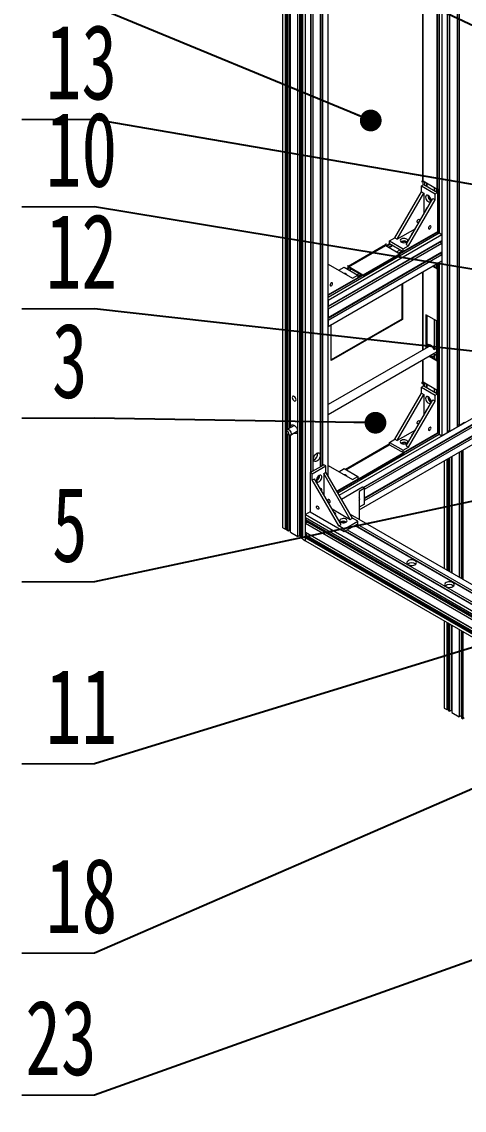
# Model space of a CAD drawing. Header units: millimetres. Extents: x 2 to 8402, y 4 to 5944.
# Drawn here: x 3180 to 3593, y 1640 to 2655 of the extents above; entities that cross this region are included whole.
import ezdxf

# ---------------------------------------------------------------- set-up
doc = ezdxf.new("R2010")
doc.units = ezdxf.units.MM
doc.header["$LTSCALE"] = 20
doc.layers.add('A-TITLEBLOCK', color=7, linetype='Continuous', lineweight=15)
doc.styles.add('SLDTEXTSTYLE1', font='TXT', dxfattribs={"width": 0.7})
doc.dimstyles.new('SLDDIMSTYLE1', dxfattribs={"dimtxt": 0.18, "dimasz": 20.32, "dimexe": 0, "dimexo": 0.0625, "dimgap": 0, "dimtad": 0, "dimtih": 1, "dimtoh": 1, "dimdec": 0, "dimrnd": 1e-09, "dimzin": 0, "dimdsep": 46, "dimtxsty": 'Standard', "dimblk1": 'DOT', "dimblk2": 'DOT', "dimsah": 1, "dimcen": 0.09, "dimadec": 0, "dimazin": 0, "dimtfac": 20.32, "dimtdec": 0, "dimtofl": 0, "dimtmove": 0, "dimatfit": 3, "dimldrblk": 'DOT', "dimfxl": 0, "dimfrac": 2, "dimtolj": 1, "dimtzin": 0, "dimarcsym": 0})

# ---------------------------------------------------------------- blocks, each defined once
blk = doc.blocks.new('SW_NOTE_9')
at = {"layer": 'A-TITLEBLOCK', "color": 0}
for p, q in [((-67.9, 0), (0, 0)), ((0, 0), (-67.9, 0)), ((-67.9, 0), (0, 0)), ((0, 0), (-67.9, 0)), ((-67.9, 0), (0, 0)), ((0, 0), (-67.9, 0))]:
    blk.add_line(p, q, dxfattribs=at)
at = {"layer": 'A-TITLEBLOCK', "color": 0, "insert": (-12.2, 88.7), "char_height": 70, "attachment_point": 2, "style": 'SLDTEXTSTYLE1'}
blk.add_mtext('10', dxfattribs=at)
blk = doc.blocks.new('_DOT')
at = {"color": 0, "linetype": 'ByBlock', "lineweight": -2}
blk.add_line((-0.5, 0), (-1, 0), dxfattribs=at)
at = {"color": 0, "linetype": 'ByBlock', "const_width": 0.5}
blk.add_lwpolyline([(-0.25, 0, 1), (0.25, 0, 1)], format="xyb", close=True, dxfattribs=at)
blk = doc.blocks.new('SW_NOTE_12')
at = {"layer": 'A-TITLEBLOCK', "color": 0}
for p, q in [((-67.9, 0), (0, 0)), ((0, 0), (-67.9, 0)), ((-67.9, 0), (0, 0)), ((0, 0), (-67.9, 0)), ((-67.9, 0), (0, 0)), ((0, 0), (-67.9, 0))]:
    blk.add_line(p, q, dxfattribs=at)
at = {"layer": 'A-TITLEBLOCK', "color": 0, "insert": (-12.1, 88.7), "char_height": 70, "attachment_point": 2, "style": 'SLDTEXTSTYLE1'}
blk.add_mtext('18', dxfattribs=at)
blk = doc.blocks.new('SW_NOTE_13')
at = {"layer": 'A-TITLEBLOCK', "color": 0}
for p, q in [((-67.9, 0), (0, 0)), ((0, 0), (-67.9, 0)), ((-67.9, 0), (0, 0)), ((0, 0), (-67.9, 0)), ((-67.9, 0), (0, 0)), ((0, 0), (-67.9, 0))]:
    blk.add_line(p, q, dxfattribs=at)
at = {"layer": 'A-TITLEBLOCK', "color": 0, "insert": (-23.1, 88.7), "char_height": 70, "attachment_point": 2, "style": 'SLDTEXTSTYLE1'}
blk.add_mtext('5', dxfattribs=at)
blk = doc.blocks.new('SW_NOTE_14')
at = {"layer": 'A-TITLEBLOCK', "color": 0}
for p, q in [((-67.9, 0), (0, 0)), ((0, 0), (-67.9, 0)), ((-67.9, 0), (0, 0)), ((0, 0), (-67.9, 0)), ((-67.9, 0), (0, 0)), ((0, 0), (-67.9, 0))]:
    blk.add_line(p, q, dxfattribs=at)
at = {"layer": 'A-TITLEBLOCK', "color": 0, "insert": (-12.2, 88.7), "char_height": 70, "attachment_point": 2, "style": 'SLDTEXTSTYLE1'}
blk.add_mtext('11', dxfattribs=at)
blk = doc.blocks.new('SW_NOTE_15')
at = {"layer": 'A-TITLEBLOCK', "color": 0}
for p, q in [((-67.9, 0), (0, 0)), ((0, 0), (-67.9, 0)), ((-67.9, 0), (0, 0)), ((0, 0), (-67.9, 0)), ((-67.9, 0), (0, 0)), ((0, 0), (-67.9, 0))]:
    blk.add_line(p, q, dxfattribs=at)
at = {"layer": 'A-TITLEBLOCK', "color": 0, "insert": (-12.2, 88.7), "char_height": 70, "attachment_point": 2, "style": 'SLDTEXTSTYLE1'}
blk.add_mtext('12', dxfattribs=at)
blk = doc.blocks.new('SW_NOTE_16')
at = {"layer": 'A-TITLEBLOCK', "color": 0}
for p, q in [((-67.9, 0), (0, 0)), ((0, 0), (-67.9, 0)), ((-67.9, 0), (0, 0)), ((0, 0), (-67.9, 0)), ((-67.9, 0), (0, 0)), ((0, 0), (-67.9, 0))]:
    blk.add_line(p, q, dxfattribs=at)
at = {"layer": 'A-TITLEBLOCK', "color": 0, "insert": (-23.1, 88.7), "char_height": 70, "attachment_point": 2, "style": 'SLDTEXTSTYLE1'}
blk.add_mtext('3', dxfattribs=at)
blk = doc.blocks.new('SW_NOTE_18')
at = {"layer": 'A-TITLEBLOCK', "color": 0}
for p, q in [((-67.9, 0), (0, 0)), ((0, 0), (-67.9, 0)), ((-67.9, 0), (0, 0)), ((0, 0), (-67.9, 0)), ((-67.9, 0), (0, 0)), ((0, 0), (-67.9, 0))]:
    blk.add_line(p, q, dxfattribs=at)
at = {"layer": 'A-TITLEBLOCK', "color": 0, "insert": (-12.2, 88.7), "char_height": 70, "attachment_point": 2, "style": 'SLDTEXTSTYLE1'}
blk.add_mtext('13', dxfattribs=at)
blk = doc.blocks.new('SW_NOTE_23')
at = {"color": 0, "linetype": 'Continuous', "lineweight": 0}
for p, q in [((-67.9, 0), (0, 0)), ((0, 0), (-67.9, 0)), ((-67.9, 0), (0, 0)), ((0, 0), (-67.9, 0)), ((-67.9, 0), (0, 0)), ((0, 0), (-67.9, 0))]:
    blk.add_line(p, q, dxfattribs=at)
at = {"color": 0, "linetype": 'Continuous', "lineweight": 0, "insert": (-64.7, 88.7), "char_height": 70, "attachment_point": 1, "style": 'SLDTEXTSTYLE1'}
blk.add_mtext('23', dxfattribs=at)

msp = doc.modelspace()

# ---------------------------------------------------------------- linework, layer by layer
at = {"color": 7, "linetype": 'Continuous', "lineweight": 15}
for p, q in [((3423.566, 2182.932), (3423.566, 3016.62)), ((3426.041, 2181.504), (3426.041, 3015.192)), ((3427.101, 2182.116), (3427.101, 3015.804)), ((3437.708, 2174.768), (3437.708, 3008.456)), ((3439.476, 2175.789), (3439.476, 3009.477)), ((3439.829, 2173.544), (3439.829, 3007.232)), ((3440.89, 2172.931), (3440.89, 3006.619)), ((3442.304, 2172.115), (3442.304, 3005.803)), ((3444.779, 2170.686), (3444.779, 3004.374)), ((3465.992, 2231.109), (3465.992, 2958.647)), ((3449.729, 2234.784), (3449.729, 2945.175)), ((3450.082, 2234.988), (3450.082, 2944.971)), ((3451.85, 2236.009), (3451.85, 2944.767)), ((3458.921, 2240.091), (3458.921, 2948.849)), ((3459.275, 2240.295), (3459.275, 2949.053)), ((3461.042, 2241.315), (3461.042, 2950.073)), ((3569.583, 2907.83), (3569.583, 2457.892)), ((3572.058, 2906.401), (3572.058, 2268.659)), ((3577.008, 2903.544), (3577.008, 2271.516)), ((3586.2, 2824.314), (3586.2, 2276.823)), ((3586.554, 2824.518), (3586.554, 2279.068)), ((3588.322, 2825.538), (3588.322, 2278.048)), ((3577.361, 2819.62), (3577.361, 2273.762)), ((3579.129, 2820.232), (3579.129, 2272.741)), ((3567.745, 2498.719), (3567.745, 2807.372)), ((3568.31, 2499.046), (3568.31, 2807.698)), ((3427.455, 2274.311), (3427.455, 2739.106)), ((3428.516, 2274.992), (3428.516, 2738.182)), ((3430.283, 2276.013), (3430.283, 2737.489)), ((3430.637, 2276.217), (3430.637, 2737.581)), ((3476.246, 2213.348), (3976.523, 2502.152)), ((3552.966, 2501.78), (3555.088, 2503.005)), ((3552.966, 2501.78), (3565.694, 2494.432)), ((3552.966, 2496.064), (3552.966, 2501.78)), ((3553.823, 2506.357), (3553.249, 2506.026)), ((3553.815, 2506.353), (3553.249, 2506.026)), ((3553.249, 2505.373), (3554.734, 2506.23)), ((3553.249, 2506.026), (3553.249, 2505.373)), ((3553.32, 2506.067), (3553.32, 2506.067)), ((3554.734, 2506.23), (3554.514, 2506.357)), ((3554.522, 2506.353), (3567.745, 2498.719)), ((3554.734, 2502.801), (3554.734, 2506.23)), ((3554.734, 2506.23), (3554.734, 2506.23)), ((3555.088, 2503.005), (3567.816, 2495.657)), ((3555.795, 2505.618), (3555.795, 2502.597)), ((3557.562, 2504.597), (3557.562, 2501.576)), ((3557.916, 2504.393), (3557.916, 2501.372)), ((3564.987, 2500.311), (3564.987, 2497.29)), ((3566.755, 2499.291), (3566.755, 2496.269)), ((3567.108, 2499.087), (3567.108, 2496.065)), ((3568.31, 2499.046), (3567.745, 2498.719)), ((3568.169, 2498.964), (3568.169, 2457.076)), ((3498.519, 2220.49), (3976.523, 2496.436)), ((3498.873, 2220.286), (3974.755, 2495.007)), ((3528.218, 2453.198), (3552.966, 2496.064)), ((3530.339, 2451.974), (3555.088, 2494.84)), ((3538.824, 2447.075), (3563.573, 2489.941)), ((3540.945, 2445.851), (3565.694, 2488.717)), ((3552.966, 2496.064), (3555.088, 2494.84)), ((3555.088, 2494.84), (3555.088, 2475.244)), ((3563.573, 2489.941), (3565.694, 2488.717)), ((3565.694, 2494.432), (3567.816, 2495.657)), ((3565.694, 2488.717), (3565.694, 2494.432)), ((3567.816, 2495.657), (3567.816, 2458.913)), ((3499.933, 2218.857), (3947.532, 2477.25)), ((3494.984, 2199.669), (3961.675, 2469.084)), ((3499.933, 2210.691), (3947.532, 2469.085)), ((3499.933, 2210.283), (3947.532, 2468.676)), ((3499.933, 2208.242), (3948.239, 2467.043)), ((3465.992, 2398.09), (3569.583, 2457.892)), ((3547.308, 2461.77), (3530.339, 2451.974)), ((3532.955, 2438.38), (3568.169, 2458.709)), ((3567.816, 2458.913), (3535.996, 2440.543)), ((3568.169, 2458.709), (3567.816, 2458.913)), ((3568.169, 2457.076), (3568.169, 2458.709)), ((3569.583, 2457.892), (3572.058, 2456.463)), ((3465.992, 2395.233), (3572.058, 2456.463)), ((3465.992, 2389.517), (3572.058, 2450.748)), ((3465.992, 2389.108), (3570.29, 2449.319)), ((3465.992, 2387.067), (3572.058, 2448.298)), ((3519.379, 2446.708), (3484.73, 2426.706)), ((3519.944, 2447.687), (3519.379, 2447.361)), ((3519.379, 2447.361), (3519.379, 2446.708)), ((3519.944, 2445.973), (3519.944, 2447.687)), ((3519.945, 2445.973), (3523.268, 2447.891)), ((3520.652, 2445.564), (3523.975, 2447.483)), ((3523.268, 2450.341), (3528.218, 2453.198)), ((3523.268, 2450.341), (3535.996, 2442.993)), ((3523.268, 2447.891), (3523.268, 2450.341)), ((3523.268, 2447.891), (3535.996, 2440.543)), ((3528.218, 2453.198), (3530.339, 2451.974)), ((3534.228, 2449.728), (3533.919, 2449.524)), ((3534.935, 2449.32), (3534.642, 2449.116)), ((3538.824, 2447.075), (3540.945, 2445.851)), ((3570.29, 2449.727), (3570.29, 2449.319)), ((3570.29, 2449.319), (3572.058, 2448.298)), ((3572.058, 2456.463), (3572.058, 2450.748)), ((3572.058, 2448.298), (3572.058, 2440.133)), ((3465.992, 2378.902), (3572.058, 2440.133)), ((3465.992, 2378.493), (3570.29, 2438.704)), ((3465.992, 2376.452), (3572.058, 2437.683)), ((3485.084, 2426.093), (3519.732, 2446.095)), ((3532.955, 2438.462), (3498.307, 2418.46)), ((3532.955, 2437.809), (3498.307, 2417.807)), ((3519.732, 2446.095), (3532.955, 2438.462)), ((3522.42, 2444.544), (3525.743, 2446.462)), ((3522.773, 2444.34), (3526.096, 2446.258)), ((3529.844, 2440.258), (3533.167, 2442.176)), ((3531.612, 2439.237), (3534.935, 2441.156)), ((3531.965, 2439.033), (3535.289, 2440.952)), ((3532.955, 2437.809), (3532.955, 2438.462)), ((3535.996, 2442.993), (3540.945, 2445.851)), ((3535.996, 2440.543), (3535.996, 2442.993)), ((3570.29, 2438.704), (3570.29, 2439.112)), ((3572.058, 2437.683), (3570.29, 2438.704)), ((3572.058, 2437.683), (3572.058, 2431.967)), ((3465.992, 2370.737), (3572.058, 2431.967)), ((3465.992, 2428.71), (3488.62, 2415.643)), ((3484.73, 2427.359), (3484.165, 2427.032)), ((3484.165, 2427.032), (3484.165, 2425.317)), ((3484.73, 2426.706), (3484.165, 2427.032)), ((3484.73, 2426.706), (3484.73, 2427.359)), ((3563.359, 2426.946), (3567.745, 2424.414)), ((3563.925, 2427.272), (3568.31, 2424.741)), ((3564.987, 2427.885), (3564.987, 2426.659)), ((3566.755, 2428.906), (3566.755, 2425.639)), ((3567.108, 2429.11), (3567.108, 2425.435)), ((3568.169, 2429.722), (3568.169, 2424.822)), ((3569.583, 2430.539), (3569.583, 2270.088)), ((3465.992, 2399.723), (3497.812, 2418.092)), ((3475.894, 2422.992), (3480.841, 2425.849)), ((3480.841, 2425.849), (3493.569, 2418.501)), ((3482.963, 2424.624), (3484.165, 2425.317)), ((3483.67, 2424.216), (3485.438, 2425.236)), ((3484.165, 2426.134), (3484.367, 2426.251)), ((3484.165, 2425.726), (3484.549, 2425.947)), ((3498.307, 2418.46), (3485.084, 2426.093)), ((3485.084, 2426.093), (3485.084, 2425.44)), ((3498.307, 2417.807), (3485.084, 2425.44)), ((3485.438, 2423.195), (3487.206, 2424.215)), ((3485.791, 2422.991), (3487.559, 2424.011)), ((3488.62, 2415.643), (3493.569, 2418.501)), ((3492.863, 2418.909), (3494.63, 2419.929)), ((3493.569, 2417.276), (3496.398, 2418.909)), ((3493.569, 2416.868), (3496.751, 2418.705)), ((3493.569, 2418.501), (3493.569, 2416.051)), ((3498.307, 2417.807), (3498.307, 2418.46)), ((3568.31, 2424.741), (3567.745, 2424.414)), ((3567.745, 2424.414), (3567.745, 2375.422)), ((3568.31, 2424.741), (3568.31, 2375.748)), ((3493.569, 2416.051), (3465.992, 2400.131)), ((3534.723, 2410.414), (3534.723, 2377.586)), ((3535.289, 2410.741), (3535.289, 2377.259)), ((3465.992, 2395.233), (3465.992, 2389.517)), ((3465.992, 2387.067), (3465.992, 2378.902)), ((3465.992, 2376.452), (3465.992, 2370.737)), ((3534.723, 2377.586), (3468.821, 2339.541)), ((3535.289, 2377.259), (3468.821, 2338.888)), ((3535.289, 2377.259), (3534.723, 2377.586)), ((3567.745, 2375.422), (3557.138, 2381.545)), ((3557.138, 2381.545), (3557.138, 2350.399)), ((3557.704, 2381.218), (3557.704, 2350.726)), ((3557.916, 2381.096), (3557.916, 2353.02)), ((3564.987, 2377.014), (3564.987, 2348.938)), ((3566.755, 2375.993), (3566.755, 2349.958)), ((3567.108, 2375.789), (3567.108, 2339.698)), ((3568.31, 2375.748), (3567.745, 2375.422)), ((3568.169, 2375.667), (3568.169, 2339.085)), ((3468.821, 2338.888), (3468.821, 2372.369)), ((3561.688, 2353.026), (3465.992, 2297.782)), ((3465.992, 2288.545), (3567.108, 2346.918)), ((3559.107, 2353.708), (3557.916, 2353.02)), ((3560.044, 2352.077), (3560.037, 2352.353)), ((3566.755, 2349.958), (3564.987, 2348.938)), ((3567.108, 2345.889), (3566.165, 2346.373)), ((3560.289, 2342.981), (3567.745, 2338.677)), ((3560.855, 2343.308), (3568.31, 2339.004)), ((3564.987, 2343.522), (3566.755, 2344.542)), ((3564.987, 2343.522), (3564.987, 2340.922)), ((3566.755, 2344.542), (3566.755, 2339.902)), ((3568.31, 2339.004), (3567.745, 2338.677)), ((3567.745, 2338.677), (3567.745, 2310.915)), ((3568.31, 2339.004), (3568.31, 2311.241)), ((3552.966, 2313.976), (3555.088, 2315.2)), ((3553.249, 2318.222), (3553.823, 2318.553)), ((3553.815, 2318.548), (3553.249, 2318.222)), ((3553.249, 2317.568), (3554.734, 2318.426)), ((3553.249, 2318.222), (3553.249, 2317.568)), ((3553.32, 2318.263), (3553.32, 2318.262)), ((3554.734, 2318.426), (3554.514, 2318.553)), ((3567.745, 2310.915), (3554.522, 2318.548)), ((3554.734, 2318.426), (3554.734, 2314.996)), ((3554.734, 2318.426), (3554.734, 2318.426)), ((3555.088, 2315.2), (3567.816, 2307.853)), ((3555.795, 2317.813), (3555.795, 2314.792)), ((3557.562, 2316.793), (3557.562, 2313.772)), ((3557.916, 2316.589), (3557.916, 2313.568)), ((3528.218, 2265.394), (3552.966, 2308.26)), ((3530.339, 2264.169), (3555.088, 2307.035)), ((3552.966, 2313.976), (3565.694, 2306.628)), ((3552.966, 2308.26), (3552.966, 2313.976)), ((3552.966, 2308.26), (3555.088, 2307.035)), ((3555.088, 2307.035), (3555.088, 2287.44)), ((3564.987, 2312.507), (3564.987, 2309.485)), ((3565.694, 2306.628), (3567.816, 2307.853)), ((3565.694, 2300.912), (3565.694, 2306.628)), ((3566.755, 2311.486), (3566.755, 2308.465)), ((3567.108, 2311.282), (3567.108, 2308.261)), ((3568.31, 2311.241), (3567.745, 2310.915)), ((3567.816, 2307.853), (3567.816, 2271.108)), ((3568.169, 2311.16), (3568.169, 2270.904)), ((3538.824, 2259.271), (3563.573, 2302.137)), ((3540.945, 2258.046), (3565.694, 2300.912)), ((3563.573, 2302.137), (3565.694, 2300.912)), ((3434.35, 2278.36), (3427.723, 2274.535)), ((3433.837, 2278.642), (3433.819, 2278.264)), ((3433.819, 2278.264), (3433.824, 2278.057)), ((3586.2, 2276.823), (3579.129, 2272.741)), ((3586.554, 2279.068), (3586.2, 2278.864)), ((3588.322, 2278.048), (3586.554, 2279.068)), ((3593.271, 2280.905), (3588.322, 2278.048)), ((3427.101, 2273.161), (3427.101, 2271.937)), ((3427.455, 2180.687), (3427.455, 2270.82)), ((3428.162, 2270.1), (3429.222, 2269.487)), ((3428.516, 2180.075), (3428.516, 2269.895)), ((3430.283, 2181.095), (3430.283, 2269.203)), ((3430.637, 2178.85), (3430.637, 2269.294)), ((3430.723, 2269.339), (3437.349, 2273.164)), ((3436.823, 2272.861), (3437.336, 2272.579)), ((3475.009, 2215.491), (3569.583, 2270.088)), ((3523.268, 2262.536), (3528.218, 2265.394)), ((3528.218, 2265.394), (3530.339, 2264.169)), ((3547.308, 2273.965), (3530.339, 2264.169)), ((3567.816, 2271.108), (3536.208, 2252.862)), ((3536.491, 2252.617), (3569.583, 2271.721)), ((3567.816, 2271.108), (3568.169, 2270.904)), ((3569.583, 2271.721), (3568.169, 2270.904)), ((3569.583, 2270.088), (3572.058, 2268.659)), ((3577.008, 2271.516), (3572.058, 2268.659)), ((3577.008, 2273.557), (3577.361, 2273.762)), ((3577.361, 2273.762), (3579.129, 2272.741)), ((3523.268, 2261.801), (3522.914, 2261.597)), ((3522.914, 2261.597), (3522.914, 2260.944)), ((3523.268, 2262.536), (3535.996, 2255.189)), ((3523.268, 2260.332), (3523.268, 2262.536)), ((3523.268, 2260.332), (3536.491, 2252.698)), ((3534.228, 2261.924), (3533.919, 2261.72)), ((3534.935, 2261.515), (3534.642, 2261.312)), ((3535.996, 2255.189), (3540.945, 2258.046)), ((3535.996, 2252.984), (3535.996, 2255.189)), ((3538.824, 2259.271), (3540.945, 2258.046)), ((3590.089, 2254.572), (3590.089, 2135.789)), ((3590.443, 2254.776), (3590.443, 2135.585)), ((3591.504, 2255.388), (3591.504, 2134.972)), ((3536.491, 2252.698), (3494.771, 2228.614)), ((3536.491, 2252.045), (3494.771, 2227.961)), ((3536.491, 2252.045), (3536.491, 2252.698)), ((3574.179, 2245.387), (3574.179, 2144.973)), ((3576.654, 2246.816), (3576.654, 2143.545)), ((3577.715, 2247.428), (3577.715, 2142.932)), ((3578.069, 2247.633), (3578.069, 2142.728)), ((3579.129, 2248.245), (3579.129, 2142.116)), ((3580.897, 2249.265), (3580.897, 2141.095)), ((3581.251, 2249.469), (3581.251, 2140.891)), ((3588.322, 2253.552), (3588.322, 2136.809)), ((3449.022, 2234.376), (3461.75, 2241.724)), ((3449.022, 2234.376), (3449.022, 2197.632)), ((3451.143, 2233.151), (3449.022, 2234.376)), ((3451.143, 2233.151), (3463.871, 2240.499)), ((3461.749, 2233.559), (3463.871, 2234.783)), ((3486.498, 2190.692), (3461.749, 2233.559)), ((3461.749, 2233.559), (3461.749, 2213.963)), ((3463.871, 2240.499), (3461.75, 2241.724)), ((3463.871, 2234.783), (3463.871, 2240.499)), ((3488.62, 2191.917), (3463.871, 2234.783)), ((3465.992, 2240.906), (3488.62, 2227.839)), ((3475.894, 2235.188), (3480.841, 2238.044)), ((3480.841, 2238.044), (3493.569, 2230.696)), ((3451.143, 2227.435), (3451.143, 2233.151)), ((3451.143, 2227.435), (3453.264, 2228.66)), ((3475.892, 2184.569), (3451.143, 2227.435)), ((3478.013, 2185.794), (3453.264, 2228.66)), ((3493.569, 2228.247), (3474.125, 2217.022)), ((3474.302, 2216.716), (3494.276, 2228.247)), ((3488.62, 2227.839), (3493.569, 2230.696)), ((3493.569, 2230.696), (3493.569, 2228.247)), ((3494.771, 2228.614), (3493.569, 2229.308)), ((3494.771, 2227.961), (3493.569, 2228.655)), ((3494.771, 2227.961), (3494.771, 2228.614)), ((3478.368, 2209.674), (3497.812, 2220.898)), ((3499.933, 2219.674), (3494.984, 2216.816)), ((3494.984, 2216.816), (3494.984, 2190.692)), ((3497.812, 2220.898), (3499.933, 2219.674)), ((3499.933, 2204.976), (3499.933, 2219.674)), ((3499.933, 2204.976), (3494.984, 2202.119)), ((3449.022, 2197.632), (3444.779, 2195.182)), ((3444.779, 2192.324), (3444.779, 2195.182)), ((3444.779, 2195.182), (4364.725, 1664.109)), ((3449.022, 2197.632), (3480.841, 2179.262)), ((3469.529, 2200.489), (3486.498, 2190.692)), ((3486.499, 2195.59), (4356.944, 1693.093)), ((3423.566, 2182.932), (3426.041, 2181.504)), ((3444.779, 2192.324), (4364.725, 1661.251)), ((3446.193, 2191.508), (3444.779, 2190.691)), ((3444.779, 2189.467), (3444.779, 2190.691)), ((3444.779, 2190.691), (4364.725, 1659.618)), ((3444.779, 2189.467), (4364.725, 1658.393)), ((3446.547, 2188.037), (3444.779, 2187.017)), ((3444.779, 2187.017), (4364.725, 1655.943)), ((3444.779, 2178.852), (3444.779, 2187.017)), ((3446.547, 2188.446), (3446.547, 2188.037)), ((3446.547, 2188.037), (4364.725, 1657.984)), ((3475.892, 2184.569), (3478.013, 2185.794)), ((3480.841, 2181.712), (3475.892, 2184.569)), ((3480.841, 2181.712), (3493.569, 2189.06)), ((3480.841, 2179.262), (3493.569, 2186.61)), ((3486.498, 2190.692), (3488.62, 2191.917)), ((3493.569, 2189.06), (3488.62, 2191.917)), ((3490.741, 2184.977), (4344.926, 1691.867)), ((3491.094, 2185.181), (4345.279, 1692.071)), ((3492.862, 2186.202), (4347.047, 1693.092)), ((3493.569, 2186.61), (3493.569, 2189.06)), ((3426.041, 2181.504), (3427.101, 2182.116)), ((3427.101, 2182.116), (3427.455, 2181.912)), ((3427.455, 2180.687), (3428.516, 2180.075)), ((3428.516, 2180.075), (3430.283, 2181.095)), ((3430.283, 2181.095), (3430.637, 2180.891)), ((3430.637, 2178.85), (3437.708, 2174.768)), ((3439.476, 2175.789), (3437.708, 2174.768)), ((3439.829, 2175.585), (3439.476, 2175.789)), ((3440.89, 2172.931), (3439.829, 2173.544)), ((3442.304, 2173.748), (3440.89, 2172.931)), ((3444.779, 2178.852), (4364.725, 1647.778)), ((3444.779, 2176.402), (3446.547, 2177.422)), ((3444.779, 2176.402), (4364.725, 1645.328)), ((3444.779, 2175.177), (3444.779, 2176.402)), ((3444.779, 2175.177), (4364.725, 1644.104)), ((3444.779, 2173.544), (3445.84, 2174.156)), ((3444.779, 2173.544), (4364.725, 1642.471)), ((3444.779, 2170.686), (3444.779, 2173.544)), ((3445.84, 2174.156), (3445.84, 2174.565)), ((3445.84, 2174.565), (4364.725, 1644.103)), ((3445.84, 2174.565), (3445.84, 2174.565)), ((3445.84, 2174.156), (4364.725, 1643.695)), ((3446.547, 2177.422), (3446.547, 2177.831)), ((3446.547, 2177.422), (4364.725, 1647.369)), ((3480.841, 2179.262), (3480.841, 2181.712)), ((3481.549, 2179.671), (4337.148, 1685.744)), ((3481.902, 2179.875), (4337.148, 1686.152)), ((3483.67, 2180.895), (4337.854, 1687.785)), ((3442.304, 2172.115), (3444.779, 2170.686)), ((3444.779, 2170.686), (4364.725, 1639.613)), ((3574.179, 2095.985), (3574.179, 2014.711)), ((3576.654, 2094.556), (3576.654, 2013.282)), ((3577.715, 2093.944), (3577.715, 2013.894)), ((3578.069, 2093.74), (3578.069, 2012.466)), ((3579.129, 2093.127), (3579.129, 2011.853)), ((3580.897, 2092.107), (3580.897, 2012.874)), ((3581.251, 2091.903), (3581.251, 2010.629)), ((3588.322, 2087.821), (3588.322, 2006.547)), ((3590.089, 2086.8), (3590.089, 2007.567)), ((3590.443, 2086.596), (3590.443, 2005.322)), ((3591.504, 2085.984), (3591.504, 2004.71)), ((3574.179, 2014.711), (3576.654, 2013.282)), ((3576.654, 2013.282), (3577.715, 2013.894)), ((3577.715, 2013.894), (3578.069, 2013.69)), ((3578.069, 2012.466), (3579.129, 2011.853)), ((3579.129, 2011.853), (3580.897, 2012.874)), ((3580.897, 2012.874), (3581.251, 2012.67)), ((3581.251, 2010.629), (3588.322, 2006.547)), ((3590.089, 2007.567), (3588.322, 2006.547)), ((3590.443, 2007.363), (3590.089, 2007.567)), ((3590.443, 2005.322), (3591.504, 2004.71)), ((3592.918, 2005.526), (3591.504, 2004.71))]:
    msp.add_line(p, q, dxfattribs=at)
at = {"color": 8, "linetype": 'Continuous', "lineweight": 15}
for p, q in [((3553.815, 2807.53), (3553.815, 2506.353)), ((3554.522, 2506.353), (3554.522, 2807.938)), ((3553.815, 2421.436), (3553.815, 2348.481)), ((3554.522, 2348.889), (3554.522, 2421.844)), ((3553.815, 2339.244), (3553.815, 2318.548)), ((3554.522, 2318.548), (3554.522, 2339.652)), ((3522.914, 2260.944), (3482.044, 2237.35)), ((3482.751, 2236.942), (3523.268, 2260.332))]:
    msp.add_line(p, q, dxfattribs=at)
at = {"color": 7, "linetype": 'Continuous', "lineweight": 15, "flags": 128}
for points in [[(3559.33, 2492.799), (3558.527, 2493.108), (3557.81, 2493.074), (3557.258, 2492.7), (3556.931, 2492.027), (3556.864, 2491.129), (3557.064, 2490.101), (3557.509, 2489.056), (3558.152, 2488.107), (3558.923, 2487.357), (3559.738, 2486.887), (3560.508, 2486.747), (3561.151, 2486.954), (3561.597, 2487.484), (3561.797, 2488.281), (3561.729, 2489.257), (3561.402, 2490.308), (3560.85, 2491.319), (3560.134, 2492.18), (3559.33, 2492.799)], [(3558.343, 2480.883), (3557.81, 2480.826), (3557.258, 2480.452), (3556.931, 2479.779), (3556.864, 2478.881), (3556.922, 2478.422)], [(3548.971, 2468.446), (3549.06, 2469.012), (3549.313, 2469.596), (3549.691, 2470.106), (3550.138, 2470.466), (3550.584, 2470.622), (3550.963, 2470.548), (3551.216, 2470.257), (3551.305, 2469.793), (3551.216, 2469.226), (3550.963, 2468.643), (3550.584, 2468.132), (3550.138, 2467.772), (3549.691, 2467.617), (3549.313, 2467.69), (3549.06, 2467.981), (3548.971, 2468.446)], [(3545.474, 2458.592), (3544.835, 2458.301), (3544.165, 2457.759), (3543.836, 2457.122), (3543.884, 2456.457), (3544.053, 2456.132)], [(3561.911, 2463.67), (3561.822, 2464.134), (3561.569, 2464.425), (3561.191, 2464.499), (3560.744, 2464.343), (3560.298, 2463.983), (3559.919, 2463.472), (3559.667, 2462.889), (3559.578, 2462.322), (3559.667, 2461.858), (3559.919, 2461.567), (3560.298, 2461.494), (3560.744, 2461.649), (3561.191, 2462.009), (3561.569, 2462.52), (3561.822, 2463.103), (3561.911, 2463.67)], [(3534.228, 2452.178), (3533.558, 2451.636), (3533.23, 2450.999), (3533.277, 2450.334), (3533.696, 2449.715), (3534.441, 2449.207), (3535.431, 2448.867), (3536.558, 2448.73), (3537.702, 2448.812), (3538.737, 2449.105), (3539.551, 2449.575), (3540.057, 2450.172), (3540.2, 2450.832), (3539.963, 2451.483), (3539.374, 2452.055), (3538.494, 2452.485), (3537.421, 2452.727), (3536.27, 2452.754), (3535.166, 2452.564), (3534.228, 2452.178)], [(3482.609, 2419.521), (3481.671, 2419.908), (3480.984, 2420.053)], [(3483.53, 2418.583), (3483.279, 2418.98), (3482.609, 2419.521)], [(3468.821, 2408.582), (3469.267, 2408.943), (3469.646, 2409.453), (3469.899, 2410.036), (3469.987, 2410.603), (3469.899, 2411.067), (3469.646, 2411.358), (3469.267, 2411.432), (3468.821, 2411.277), (3468.374, 2410.917), (3467.996, 2410.406), (3467.743, 2409.823), (3467.654, 2409.256), (3467.743, 2408.792), (3467.996, 2408.501), (3468.374, 2408.427), (3468.821, 2408.582)], [(3564.987, 2348.938), (3564.309, 2350.243), (3563.458, 2351.43), (3562.486, 2352.425), (3561.452, 2353.17), (3560.417, 2353.619), (3559.445, 2353.746), (3558.594, 2353.542), (3557.916, 2353.02)], [(3560.037, 2352.353), (3560.171, 2353.494), (3560.22, 2353.67)], [(3567.108, 2349.004), (3567.059, 2349.158), (3566.755, 2349.958)], [(3566.755, 2344.542), (3567.059, 2344.991), (3567.108, 2345.088)], [(3432.405, 2304.393), (3432.539, 2303.535), (3432.922, 2302.651), (3433.496, 2301.878), (3434.172, 2301.332), (3434.849, 2301.097), (3435.422, 2301.208), (3435.806, 2301.649), (3435.94, 2302.352), (3435.806, 2303.211), (3435.422, 2304.095), (3434.849, 2304.869), (3434.172, 2305.414), (3433.496, 2305.65), (3432.922, 2305.538), (3432.539, 2305.097), (3432.405, 2304.393)], [(3559.33, 2304.994), (3558.527, 2305.303), (3557.81, 2305.269), (3557.258, 2304.896), (3556.931, 2304.223), (3556.864, 2303.324), (3557.064, 2302.297), (3557.509, 2301.252), (3558.152, 2300.303), (3558.923, 2299.553), (3559.738, 2299.082), (3560.508, 2298.943), (3561.151, 2299.15), (3561.597, 2299.68), (3561.797, 2300.477), (3561.729, 2301.453), (3561.402, 2302.503), (3560.85, 2303.514), (3560.134, 2304.376), (3559.33, 2304.994)], [(3558.343, 2293.079), (3557.81, 2293.021), (3557.258, 2292.648), (3556.931, 2291.975), (3556.864, 2291.076), (3556.922, 2290.618)], [(3427.101, 2273.161), (3427.134, 2273.568), (3427.385, 2274.222), (3427.859, 2274.6), (3428.497, 2274.657), (3429.223, 2274.386), (3429.948, 2273.82), (3430.586, 2273.026), (3431.06, 2272.101), (3431.312, 2271.156), (3431.312, 2270.305), (3431.06, 2269.651), (3430.586, 2269.273), (3429.948, 2269.216), (3429.223, 2269.487)], [(3430.995, 2276.424), (3430.99, 2276.631), (3431.119, 2277.592), (3431.495, 2278.326), (3432.089, 2278.774), (3432.851, 2278.9), (3433.719, 2278.693), (3434.625, 2278.17), (3435.494, 2277.373), (3436.256, 2276.368), (3436.849, 2275.235), (3437.225, 2274.067), (3437.354, 2272.957), (3437.354, 2272.957)], [(3548.971, 2280.641), (3549.06, 2281.208), (3549.313, 2281.791), (3549.691, 2282.302), (3550.138, 2282.662), (3550.584, 2282.817), (3550.963, 2282.744), (3551.216, 2282.453), (3551.305, 2281.988), (3551.216, 2281.421), (3550.963, 2280.838), (3550.584, 2280.328), (3550.138, 2279.967), (3549.691, 2279.812), (3549.313, 2279.886), (3549.06, 2280.177), (3548.971, 2280.641)], [(3561.911, 2275.865), (3561.822, 2276.329), (3561.569, 2276.621), (3561.191, 2276.694), (3560.744, 2276.539), (3560.298, 2276.179), (3559.919, 2275.668), (3559.667, 2275.085), (3559.578, 2274.518), (3559.667, 2274.054), (3559.919, 2273.763), (3560.298, 2273.689), (3560.744, 2273.844), (3561.191, 2274.205), (3561.569, 2274.715), (3561.822, 2275.298), (3561.911, 2275.865)], [(3428.162, 2270.1), (3428.568, 2269.958), (3428.912, 2270.025), (3429.142, 2270.29), (3429.223, 2270.712), (3429.142, 2271.227), (3428.912, 2271.757), (3428.568, 2272.222), (3428.162, 2272.549), (3427.756, 2272.69), (3427.412, 2272.623), (3427.182, 2272.359), (3427.101, 2271.937), (3427.182, 2271.421), (3427.412, 2270.891), (3427.756, 2270.427), (3428.162, 2270.1)], [(3437.354, 2272.957), (3437.225, 2271.996), (3436.849, 2271.262), (3436.256, 2270.814), (3435.494, 2270.689), (3434.625, 2270.896), (3433.995, 2271.228)], [(3534.228, 2264.373), (3533.558, 2263.832), (3533.23, 2263.195), (3533.277, 2262.53), (3533.696, 2261.91), (3534.441, 2261.403), (3535.431, 2261.062), (3536.558, 2260.926), (3537.702, 2261.008), (3538.737, 2261.3), (3539.551, 2261.771), (3540.057, 2262.368), (3540.2, 2263.028), (3539.963, 2263.679), (3539.374, 2264.25), (3538.494, 2264.68), (3537.421, 2264.922), (3536.27, 2264.95), (3535.166, 2264.76), (3534.228, 2264.373)], [(3545.474, 2270.788), (3544.835, 2270.496), (3544.165, 2269.955), (3543.836, 2269.318), (3543.884, 2268.653), (3544.053, 2268.327)], [(3455.386, 2244.99), (3454.489, 2244.622), (3453.665, 2244.58), (3452.981, 2244.87), (3452.491, 2245.467), (3452.236, 2246.324), (3452.236, 2247.369), (3452.491, 2248.52), (3452.981, 2249.683), (3453.665, 2250.763), (3454.489, 2251.673), (3455.386, 2252.339), (3456.282, 2252.708), (3457.106, 2252.749), (3457.79, 2252.459), (3458.28, 2251.862), (3458.535, 2251.006), (3458.535, 2249.96), (3458.28, 2248.809), (3457.79, 2247.647), (3457.106, 2246.567), (3456.282, 2245.657), (3455.386, 2244.99)], [(3457.507, 2231.518), (3456.703, 2230.899), (3455.987, 2230.037), (3455.435, 2229.027), (3455.108, 2227.976), (3455.04, 2227), (3455.24, 2226.203), (3455.686, 2225.673), (3456.329, 2225.466), (3457.099, 2225.606), (3457.914, 2226.076), (3458.685, 2226.826), (3459.328, 2227.775), (3459.773, 2228.82), (3459.973, 2229.848), (3459.906, 2230.746), (3459.579, 2231.419), (3459.027, 2231.793), (3458.31, 2231.827), (3457.507, 2231.518)], [(3482.609, 2231.717), (3481.671, 2232.103), (3480.984, 2232.248)], [(3483.53, 2230.778), (3483.279, 2231.176), (3482.609, 2231.717)], [(3459.915, 2217.141), (3459.973, 2217.599), (3459.906, 2218.498), (3459.579, 2219.171), (3459.027, 2219.544), (3458.494, 2219.602)], [(3454.926, 2202.388), (3455.015, 2202.853), (3455.268, 2203.144), (3455.646, 2203.217), (3456.093, 2203.062), (3456.539, 2202.702), (3456.918, 2202.191), (3457.171, 2201.608), (3457.259, 2201.041), (3457.171, 2200.577), (3456.918, 2200.286), (3456.539, 2200.212), (3456.093, 2200.368), (3455.646, 2200.728), (3455.268, 2201.238), (3455.015, 2201.822), (3454.926, 2202.388)], [(3467.866, 2207.164), (3467.777, 2207.731), (3467.524, 2208.314), (3467.146, 2208.825), (3466.699, 2209.185), (3466.253, 2209.34), (3465.874, 2209.267), (3465.621, 2208.976), (3465.533, 2208.511), (3465.621, 2207.945), (3465.874, 2207.362), (3466.253, 2206.851), (3466.699, 2206.491), (3467.146, 2206.336), (3467.524, 2206.409), (3467.777, 2206.7), (3467.866, 2207.164)], [(3472.784, 2194.851), (3472.788, 2194.856), (3473.025, 2195.507), (3472.882, 2196.167), (3472.376, 2196.765), (3471.561, 2197.235), (3471.364, 2197.311)], [(3477.659, 2188.039), (3478.597, 2187.653), (3479.701, 2187.463), (3480.853, 2187.49), (3481.926, 2187.732), (3482.805, 2188.162), (3483.395, 2188.733), (3483.631, 2189.384), (3483.489, 2190.044), (3482.983, 2190.642), (3482.168, 2191.112), (3481.133, 2191.404), (3479.99, 2191.487), (3478.862, 2191.35), (3477.872, 2191.01), (3477.128, 2190.502), (3476.709, 2189.883), (3476.661, 2189.218), (3476.99, 2188.58), (3477.659, 2188.039)], [(3546.956, 2148.443), (3547.723, 2149.035), (3548.171, 2149.728), (3548.262, 2150.465), (3547.99, 2151.188), (3547.376, 2151.837), (3546.471, 2152.36), (3545.346, 2152.714), (3544.095, 2152.871), (3542.817, 2152.818), (3541.617, 2152.56), (3540.592, 2152.117), (3539.824, 2151.525), (3539.377, 2150.832), (3539.285, 2150.095), (3539.558, 2149.372), (3540.171, 2148.723), (3541.077, 2148.2), (3542.201, 2147.846), (3543.453, 2147.689), (3544.73, 2147.741), (3545.931, 2148), (3546.956, 2148.443)], [(3582.311, 2128.033), (3583.079, 2128.625), (3583.526, 2129.317), (3583.618, 2130.055), (3583.346, 2130.778), (3582.732, 2131.426), (3581.826, 2131.949), (3580.702, 2132.304), (3579.45, 2132.461), (3578.173, 2132.408), (3576.973, 2132.15), (3575.947, 2131.707), (3575.18, 2131.115), (3574.732, 2130.422), (3574.641, 2129.684), (3574.913, 2128.962), (3575.527, 2128.313), (3576.432, 2127.79), (3577.557, 2127.436), (3578.808, 2127.278), (3580.086, 2127.331), (3581.286, 2127.59), (3582.311, 2128.033)]]:
    msp.add_lwpolyline(points, dxfattribs=at)
at = {"color": 7, "linetype": 'Continuous', "lineweight": 15}
for centre, radius, start, end in [((3554.168, 2505.67), 0.768, 62.607893, 117.394078), ((3564.015, 2492.645), 5.026, 176.360233, 243.633757), ((3563.164, 2492.154), 3.472, 173.573487, 246.42178), ((3520.146, 2446.742), 0.768, 182.604217, 237.395783), ((3536.69, 2445.303), 5.063, 56.470141, 119.088281), ((3536.686, 2446.139), 3.63, 55.075909, 118.829877), ((3486.161, 2427.123), 1.998, 182.605243, 237.394757), ((3485.498, 2426.74), 0.768, 182.604217, 237.395783), ((3562.894, 2351.825), 3.927, 150.706144, 185.270315), ((3566.18, 2348.011), 3.572, 233.264339, 277.153382), ((3563.098, 2345.713), 2.893, 229.405445, 310.773864), ((3554.168, 2317.866), 0.768, 62.607893, 117.394078), ((3564.015, 2304.841), 5.026, 176.358909, 243.636083), ((3563.164, 2304.35), 3.472, 173.574267, 246.421), ((3523.682, 2260.979), 0.769, 182.605324, 237.38679), ((3536.69, 2257.499), 5.063, 56.470141, 119.088281), ((3536.686, 2258.335), 3.63, 55.075909, 118.829877), ((3449.932, 2251.813), 6.299, 292.103276, 7.901769), ((3452.823, 2231.364), 5.026, 296.363917, 3.641091), ((3453.673, 2230.873), 3.472, 293.577889, 6.426845), ((3492.286, 2209.467), 3.073, 331.377757, 28.622243), ((3480.134, 2184.058), 5.027, 56.374184, 123.626317), ((3480.134, 2185.04), 3.473, 53.595336, 126.405002), ((3543.774, 2143.981), 6.3, 52.113064, 127.887296), ((3579.129, 2123.571), 6.3, 52.113075, 127.886925)]:
    msp.add_arc(centre, radius, start, end, dxfattribs=at)

# ---------------------------------------------------------------- block references
at = {"color": 7, "linetype": 'Continuous', "lineweight": 0}
msp.add_blockref('SW_NOTE_23', (3247.878, 1653.65), dxfattribs=at)
at = {"layer": 'A-TITLEBLOCK'}
for name, p in [('SW_NOTE_18', (3247.878, 2563.667)), ('SW_NOTE_9', (3247.878, 2482.173)), ('SW_NOTE_15', (3247.878, 2387.097)), ('SW_NOTE_16', (3247.878, 2285.229)), ('SW_NOTE_13', (3247.878, 2132.428)), ('SW_NOTE_14', (3247.878, 1962.649)), ('SW_NOTE_12', (3247.878, 1786.078))]:
    msp.add_blockref(name, p, dxfattribs=at)

# ---------------------------------------------------------------- leaders
at = {"color": 7, "linetype": 'Continuous', "lineweight": 0}
msp.add_leader([(4361.585, 2051.404), (3247.878, 1653.65)], dimstyle='SLDDIMSTYLE1', dxfattribs=at)
at = {"layer": 'A-TITLEBLOCK'}
for points in [[(3972.544, 2475.011), (3247.878, 2818.336)], [(3505.651, 2562.727), (3247.878, 2668.93)], [(4128.618, 2412.435), (3247.878, 2563.667)], [(4248.803, 2317.338), (3247.878, 2482.173)], [(4085.138, 2293.338), (3247.878, 2387.097)], [(3510.056, 2280.836), (3247.878, 2285.229)], [(3767.723, 2243.397), (3247.878, 2132.428)], [(4096.762, 2223.582), (3247.878, 1962.649)], [(3976.013, 2102.687), (3247.878, 1786.078)]]:
    msp.add_leader(points, dimstyle='SLDDIMSTYLE1', dxfattribs=at)

doc.saveas('drawing.dxf')
